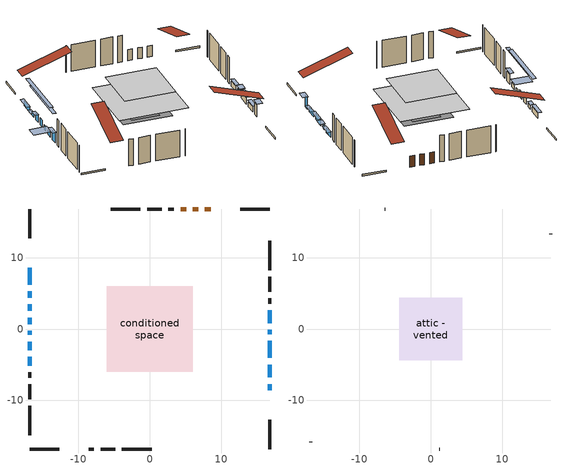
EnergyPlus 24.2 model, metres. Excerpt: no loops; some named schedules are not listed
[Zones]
conditioned space
 floor outside (Floor1 construction): -2.43,-2.43 -2.43,2.43 2.43,2.43 2.43,-2.43 z0
 floor outside (Floor2 construction): -1.58,-1.58 -1.58,1.58 1.58,1.58 1.58,-1.58 z0
 floor adiabatic (AdiabaticFloorConstruction): -6.01,-6.01 -6.01,6.01 6.01,6.01 6.01,-6.01 z2.44
 floor foundation (Slab1 construction): -4.3,-3.35 -4.3,3.35 4.3,3.35 4.3,-3.35 z0
 wall outside (RimJoist1 construction): 16.82,16.82 12.7,16.82 / -16.82,-16.82 -12.7,-16.82 / -16.82,16.82 -16.82,12.7 / 16.82,-16.82 16.82,-12.7 z0:0.3
 wall outside (AdiabaticWallConstruction 1): 8.58,16.82 7.74,16.82 / 6.81,16.82 6.04,16.82 / 5.11,16.82 4.32,16.82 z0:2.03
 wall outside (AdiabaticWallConstruction): 16.82,-8.58 16.82,-7.71 z0:2.11; -16.82,8.58 -16.82,6.19 z0:0.86; -16.82,5.27 -16.82,4.37 z0:0.59; 16.82,-6.79 16.82,-4.98 / -16.82,-0.24 -16.82,-0.83 / 16.82,0.8 16.82,2.61 z0:0.89; 16.82,-4.05 16.82,-1.67 z0:1.14; -16.82,3.44 -16.82,2.53 / -16.82,1.6 -16.82,0.68 z0:1.22; 16.82,-0.74 16.82,-0.13 z0:0.97; -16.82,-1.76 -16.82,-2.98 z0:0.76; -16.82,-3.91 -16.82,-5.13 z0:1.73
 wall outside (Wall1 construction): 3.39,16.82 2.63,16.82 / -8.58,-16.82 -7.81,-16.82 / -16.82,-6.05 -16.82,-6.82 / 16.82,3.54 16.82,4.3 z0:4.88
 wall outside (Wall2 construction): 1.7,16.82 -0.37,16.82 / -6.89,-16.82 -4.82,-16.82 / -16.82,-7.75 -16.82,-9.82 / 16.82,5.23 16.82,7.3 z0:4.88
 wall outside (Wall3 construction): -1.3,16.82 -5.45,16.82 / -3.89,-16.82 0.27,-16.82 / -16.82,-10.75 -16.82,-14.9 / 16.82,8.23 16.82,12.38 z0:4.88
 window (WindowConstruction 9): 16.82,-8.58 16.82,-7.72 z0:2.11
 window (WindowConstruction 4): -16.82,8.58 -16.82,6.19 z0:0.86
 window (WindowConstruction 5): -16.82,5.26 -16.82,4.37 z0:0.59
 window (WindowConstruction 6): 16.82,-6.79 16.82,-4.98 z0:0.89
 window (WindowConstruction 7): 16.82,-4.05 16.82,-1.67 z0:1.14
 window (WindowConstruction 8): -16.82,3.44 -16.82,2.53 z0:1.22
 window (WindowConstruction 10): 16.82,-0.74 16.82,-0.13 z0:0.97
 window (WindowConstruction): -16.82,1.6 -16.82,0.69 z0:1.22
 window (WindowConstruction 1): -16.82,-0.24 -16.82,-0.83 z0:0.89
 window (WindowConstruction 2): -16.82,-1.76 -16.82,-2.98 z0:0.76
 window (WindowConstruction 3): 16.82,0.8 16.82,2.61 z0:0.89
 window (WindowConstruction 11): -16.82,-3.91 -16.82,-5.13 z0:1.73
 door (Door): 8.58,16.82 7.74,16.82 z0:2.03
 door (Door 1): 6.81,16.82 6.04,16.82 z0:2.03
 door (Door 2): 5.11,16.82 4.32,16.82 z0:2.03
 ceiling adiabatic (AdiabaticFloorConstruction): 6.01,-6.01 6.01,6.01 -6.01,6.01 -6.01,-6.01 z2.44
attic - vented
 floor to conditioned space (Floor3 construction Reversed): -4.41,-4.41 -4.41,4.41 4.41,4.41 4.41,-4.41 z4.88
 wall outside (Wall4 construction): -6.38,16.82 -6.44,16.82 / 1.19,-16.82 1.25,-16.82 / -16.82,-15.83 -16.82,-15.89 / 16.82,13.31 16.82,13.37 z0:4.88
 roof outside (Roof1 construction): 9.51,16.82,4.88 9.51,8.23,7.74 11.77,8.23,7.74 11.77,16.82,4.88; -9.51,-16.82,4.88 -9.51,-8.23,7.74 -11.77,-8.23,7.74 -11.77,-16.82,4.88; -16.82,9.51,4.88 -8.23,9.51,7.74 -8.23,11.77,7.74 -16.82,11.77,4.88; 16.82,-9.51,4.88 8.23,-9.51,7.74 8.23,-11.77,7.74 16.82,-11.77,4.88
shading: 16.82,-7.33 16.82,-8.96 17.73,-8.96 17.73,-7.33 z2.49; -16.82,5.96 -16.82,8.81 -17.43,8.81 -17.43,5.96 z1.09; -16.82,4.14 -16.82,5.49 -17.43,5.49 -17.43,4.14 z0.81; 16.82,-4.75 16.82,-7.01 17.43,-7.01 17.43,-4.75 z1.12; 16.82,-1.44 16.82,-4.28 17.43,-4.28 17.43,-1.44 z1.37; -16.82,2.3 -16.82,3.67 -17.43,3.67 -17.43,2.3 z1.45; 16.82,0.25 16.82,-1.12 17.73,-1.12 17.73,0.25 z1.35; -16.82,-4.19 -16.82,6.48 -17.43,6.48 -17.43,-4.19 z6.1; -16.82,-5.71 -16.82,4.64 -17.43,4.64 -17.43,-5.71 z5.77; -16.82,-3.36 -16.82,-1.38 -19.87,-1.38 -19.87,-3.36 z1.14; 16.82,2.83 16.82,0.57 17.43,0.57 17.43,2.83 z1.12; -16.82,-5.51 -16.82,-3.52 -17.43,-3.52 -17.43,-5.51 z2.11
[Building]
Building 1: Terrain=Suburbs
[Site:Location]
Comox AP_BC: Latitude {deg}=49.72; Longitude {deg}=-124.9; Time Zone {hr}=-8; Elevation {m}=26; Keep Site Location Information=Yes
[Site:GroundTemperature:Shallow]
7.68431, 6.60511, 6.51868, 7.03082, 9.08677, 11.1331, 12.9072, 14.0311, 14.1265, 13.2125, 11.4836, 9.50004
[Site:WaterMainsTemperature]
Calculation Method=Schedule; Temperature Schedule=mains temperature schedule
[Material] Roughness=Rough; Thermal Absorptance=0.9
Name | Thickness {m} | Conductivity {W/m-K} | Density {kg/m3} | Specific Heat {J/kg-K} | Solar Absorptance | Visible Absorptance
asphalt or fiberglass shingles | 0.00635 | 0.162714 | 1121.4 | 1465.45 | 0.4 | 0.4
ceiling loosefill ins | 0.169333 | 0.0480833 | 16.02 | 1046.75 | 0.7 | 0.7
ceiling stud and cavity | 0.1397 | 0.113339 | 65.682 | 1177.47 | 0.7 | 0.7
concrete 4.0 in. | 0.1016 | 1.803125 | 2242.8 | 837.4 | 0.7 | 0.7
door material | 0.04445 | 0.0451087 | 512.64 | 1214.23 | 0.7 | 0.7
floor covering | 0.0127 | 0.0433444 | 54.468 | 1339.84 | 0.6 | 0.6
floor rigid ins | 0.051816 | 0.029427 | 32.04 | 1214.23 | 0.7 | 0.7
floor rigid ins 1; wall rigid ins | 0.512978 | 0.029427 | 32.04 | 1214.23 | 0.7 | 0.7
floor stud and cavity | 0.1397 | 0.35706 | 92.3553 | 1139.71 | 0.7 | 0.7
floor stud and cavity 1 | 0.1397 | 0.217842 | 92.3553 | 1139.71 | 0.7 | 0.7
floor stud and cavity 2 | 0.1397 | 1.75129 | 37.0049 | 1207.88 | 0.7 | 0.7
furniture material conditioned space 1 | 0.1524 | 0.115458 | 640.8 | 1214.23 | 0.6 | 0.6
gypsum board | 0.0127 | 0.160291 | 801 | 837.4 | 0.6 | 0.6
osb sheathing 0.5 in. | 0.0127 | 0.115458 | 512.64 | 1214.23 | 0.7 | 0.7
osb sheathing 0.75 in. | 0.01905 | 0.115458 | 512.64 | 1214.23 | 0.7 | 0.7
osb sheathing 2.0 in. | 0.0508 | 0.115458 | 512.64 | 1214.23 | 0.7 | 0.7
rim joist stud and cavity | 0.0508 | 0.0292721 | 125.044 | 1163.47 | 0.6 | 0.6
wall stud and cavity | 0.1397 | 0.101978 | 139.0536 | 1170.24 | 0.7 | 0.7
wall stud and cavity 1 | 0.1397 | 0.0937807 | 139.0536 | 1170.24 | 0.7 | 0.7
wall stud and cavity 2 | 0.1397 | 0.09367 | 139.0536 | 1170.24 | 0.7 | 0.7
wall stud and cavity 3 | 0.0889 | 6.1454 | 50.32683 | 1063.81 | 0.6 | 0.6
wall stud and cavity 4 | 0.0889 | 0.380278 | 52.3479 | 1209.89 | 0.7 | 0.7
wall stud and cavity 5 | 0.0889 | 0.391764 | 83.0341 | 1211.67 | 0.7 | 0.7
wood siding | 0.0254 | 0.102417 | 544.68 | 1172.36 | 0.4 | 0.4
wood siding 1 | 0.00254 | 0.102417 | 544.68 | 1172.36 | 0.4 | 0.4
wood siding 2; wood siding 3; wood siding 4 | 0.0254 | 0.102417 | 544.68 | 1172.36 | 0.7 | 0.7
[WindowMaterial:SimpleGlazingSystem]
Name | U-Factor {W/m2-K} | Solar Heat Gain Coefficient
WindowMaterial | 2.99685 | 0.54
WindowMaterial 1 | 3.04227 | 0.45
WindowMaterial 2 | 3.00537 | 0.52
WindowMaterial 3 | 2.969594 | 0.57
WindowMaterial 4 | 3.000823 | 0.53
WindowMaterial 5 | 2.983789 | 0.6
WindowMaterial 6 | 2.9395 | 0.61
WindowMaterial 7 | 4.27326 | 0.65
WindowMaterial 8 | 4.18071 | 0.66
WindowMaterial 9 | 3.10757 | 0.45
[Construction]
AdiabaticFloorConstruction: floor stud and cavity 2, floor rigid ins 1, osb sheathing 0.75 in., floor covering
AdiabaticWallConstruction: wood siding 3, wall rigid ins, wall stud and cavity 4, gypsum board
AdiabaticWallConstruction 1: wood siding 4, wall rigid ins, wall stud and cavity 4, gypsum board
Door; Door 1; Door 2: door material
Floor1 construction: floor stud and cavity, floor rigid ins, osb sheathing 0.75 in., floor covering
Floor2 construction: floor stud and cavity 1, floor rigid ins, osb sheathing 0.75 in., floor covering
Floor3 construction Reversed: gypsum board, ceiling stud and cavity, ceiling loosefill ins
furniture construction conditioned space 1: furniture material conditioned space 1
PartitionWallConstruction: gypsum board, wall stud and cavity 5, gypsum board
RimJoist1 construction: wood siding 2, osb sheathing 2.0 in., rim joist stud and cavity
Roof1 construction: asphalt or fiberglass shingles
Slab1 construction: concrete 4.0 in.
Wall1 construction: wood siding, osb sheathing 0.5 in., wall stud and cavity, gypsum board
Wall2 construction: wood siding, osb sheathing 0.5 in., wall stud and cavity 1, gypsum board
Wall3 construction: wood siding, osb sheathing 0.5 in., wall stud and cavity 2, gypsum board
Wall4 construction: wood siding 1, wall stud and cavity 3
WindowConstruction; WindowConstruction 8: WindowMaterial
WindowConstruction 1: WindowMaterial 1
WindowConstruction 10: WindowMaterial 8
WindowConstruction 11: WindowMaterial 9
WindowConstruction 2: WindowMaterial 2
WindowConstruction 3; WindowConstruction 6: WindowMaterial 3
WindowConstruction 4: WindowMaterial 4
WindowConstruction 5: WindowMaterial 5
WindowConstruction 7: WindowMaterial 6
WindowConstruction 9: WindowMaterial 7
[Zone] Multiplier=1; Part of Total Floor Area=Yes
Name | Volume {m3}
attic - vented | 36.1326
conditioned space | 325.5
[Space]
Name | Zone | Volume {m3}
attic - vented 1 | attic - vented | 36.1326
conditioned space 1 | conditioned space | 325.5
[ZoneInfiltration:EffectiveLeakageArea]
infil attic - vented 1: Zone or Space=attic - vented 1; Schedule=Always On Discrete; Effective Air Leakage Area {cm2}=3332.14; Stack Coefficient=0.000538197; Wind Coefficient=1.56744e-05
[ZoneMixing]
whole house fan mix: Zone or Space=attic - vented; Schedule=Always On Continuous; Design Flow Rate Calculation Method=Flow/Zone; Design Flow Rate {m3/s}=0; Source Zone or Space=conditioned space
[SurfaceProperty:ExposedFoundationPerimeter]
Slab1: Exposed Perimeter Calculation Method=TotalExposedPerimeter; Total Exposed Perimeter {m}=30.572
[InternalMass] Zone or ZoneList=conditioned space; Space or SpaceList=conditioned space 1
Name | Construction | Surface Area {m2}
furniture mass conditioned space 1 | furniture construction conditioned space 1 | 94.2521
partition wall mass | PartitionWallConstruction | 235.63
[Lights]
interior lighting: Zone or ZoneList or Space or SpaceList=conditioned space 1; Schedule=interior lighting schedule; Design Level Calculation Method=LightingLevel; Lighting Level {W}=343.2; Return Air Fraction=0; Fraction Radiant=0.6; Fraction Visible=0.2; Fraction Replaceable=1
[People]
occupants: Zone or ZoneList or Space or SpaceList=conditioned space 1; Number of People Schedule=occupants schedule; Number of People Calculation Method=People; Number of People=3; Fraction Radiant=0.314171; Sensible Heat Fraction=0.56303; Activity Level Schedule=occupants activity schedule; Carbon Dioxide Generation Rate {m3/s-W}=0; Enable ASHRAE 55 Comfort Warnings=No; Mean Radiant Temperature Calculation Type=EnclosureAveraged
[ElectricEquipment] Zone or ZoneList or Space or SpaceList=conditioned space 1; Design Level Calculation Method=EquipmentLevel
Name | Schedule | Design Level {W} | Fraction Latent | Fraction Radiant | Fraction Lost
clothes dryer | clothes dryer schedule | 140.772 | 0.015 | 0.081 | 0.85
clothes washer | clothes washer schedule | 32.1985 | 0.03 | 0.162 | 0.7
cooking range | cooking range schedule | 215.147 | 0.08 | 0.432 | 0.2
dishwasher | dishwasher schedule | 66.8632 | 0.3 | 0.18 | 0.4
fridge | fridge schedule | 72.9452 | 0 | 0.6 | 0
mech vent bath fan 0 | mech vent bath fan 0 schedule | 93.2 | 0 | 0 | 1
mech vent house fan | mech vent house fan schedule | 0 | 0 | 0 | 1
mech vent house fan cfis | mech vent house fan cfis schedule | 0 | 0 | 0 | 0
mech vent range fan 0 | mech vent range fan 0 schedule | 57 | 0 | 0 | 1
misc plug loads | misc plug loads schedule | 494.7 | 0.045 | 0.513 | 0.1
whole house fan | Always On Discrete | 0 | 0 | 0 | 1
[OtherEquipment] Zone or ZoneList or Space or SpaceList=conditioned space 1; Design Level Calculation Method=EquipmentLevel
Name | Fuel Type | Schedule | Design Level {W} | Fraction Latent | Fraction Radiant | Fraction Lost
clothes dryer 1 | Electricity | clothes dryer schedule | 0 | 0.015 | 0.081 | 0.85
cooking range 1 | Electricity | cooking range schedule | 0 | 0.08 | 0.432 | 0.2
general water use latent | None | general water use schedule | 62.594 | 1 | 0 | 0
general water use sensible | None | general water use schedule | -61.6891 | 0 | 0.6 | 0
mech vent house fan latent load | None | Always On Discrete | 0 | 1 | 0 | 0
mech vent house fan sensible load | None | Always On Discrete | 0 | 0 | 0 | 0
water heater energy adjustment1 | Electricity | Always On Discrete | 0.01 | 0 | 0 | 1
[ZoneInfiltration:DesignFlowRate] Zone or ZoneList or Space or SpaceList=conditioned space 1; Schedule=Always On Discrete; Design Flow Rate Calculation Method=Flow/Zone; Design Flow Rate {m3/s}=0
infil flow; natural vent flow; whole house fan flow
[ZoneControl:Thermostat]
conditioned space Thermostat: Zone or ZoneList=conditioned space; Control Type Schedule=conditioned space Thermostat Schedule; Control 1=conditioned space temperature setpoint; Temperature Difference Between Cutout And Setpoint {deltaC}=0
[ZoneHVAC:Baseboard:Convective:Electric]
electric baseboard: Availability Schedule=Always On Discrete; Heating Design Capacity {W}=6387.78; Efficiency=1
[Zone equipment]
conditioned space: electric baseboard
[Foundation:Kiva]
Foundation Kiva 1: Initial Indoor Air Temperature {C}=18; Wall Height Above Grade {m}=0.1016; Wall Depth Below Slab {m}=0.2032
[Foundation:Kiva:Settings]
Soil Conductivity {W/m-K}=0.849921; Soil Density {kg/m3}=1842.3; Soil Specific Heat {J/kg-K}=418.7; Ground Solar Absorptivity=0.9; Ground Thermal Absorptivity=0.9; Ground Surface Roughness {m}=0.03; Far-Field Width {m}=40; Deep-Ground Boundary Condition=ZeroFlux; Deep-Ground Depth {m}=40; Minimum Cell Dimension {m}=0.2; Maximum Cell Growth Coefficient=3; Simulation Timestep=Timestep
[Exterior:Lights]
exterior lighting: Schedule=exterior lighting schedule; Design Level {W}=75.6
[EnergyManagementSystem:GlobalVariable]
infil_program_Qfan
infil_program_Qinf
natural_vent_program_Qnv
natural_vent_program_Qwhf
[EnergyManagementSystem:Sensor]
Name | Output:Variable or Output:Meter Index Key | Output:Variable or Output:Meter
airflow_gain | infil flow | Infiltration Sensible Heat Gain Energy
airflow_gain_1 | natural vent flow | Infiltration Sensible Heat Gain Energy
airflow_gain_2 | whole house fan flow | Infiltration Sensible Heat Gain Energy
airflow_loss | infil flow | Infiltration Sensible Heat Loss Energy
airflow_loss_1 | natural vent flow | Infiltration Sensible Heat Loss Energy
airflow_loss_2 | whole house fan flow | Infiltration Sensible Heat Loss Energy
clg_load_cond |  | Cooling:EnergyTransfer:Zone:CONDITIONED SPACE
clg_sp_s; clg_sp_s_1 | cooling setpoint | Schedule Value
clothes_dryer_exhaust_0_sch_s | clothes dryer exhaust 0 schedule | Schedule Value
conditioned_space_clg_unmet_s | conditioned space | Zone Cooling Setpoint Not Met Time
conditioned_space_htg_unmet_s | conditioned space | Zone Heating Setpoint Not Met Time
cool_season | cooling season schedule | Schedule Value
fridge_tin_s | conditioned space | Zone Mean Air Temperature
htg_load_cond |  | Heating:EnergyTransfer:Zone:CONDITIONED SPACE
htg_sp_s; htg_sp_s_1 | heating setpoint | Schedule Value
ig_ee_conv | clothes dryer | Electric Equipment Convective Heating Energy
ig_ee_conv_2 | cooking range | Electric Equipment Convective Heating Energy
ig_ee_conv_4 | fridge | Electric Equipment Convective Heating Energy
ig_ee_conv_5 | misc plug loads | Electric Equipment Convective Heating Energy
ig_ee_conv_6 | whole house fan | Electric Equipment Convective Heating Energy
ig_ee_rad | clothes dryer | Electric Equipment Radiant Heating Energy
ig_ee_rad_2 | cooking range | Electric Equipment Radiant Heating Energy
ig_ee_rad_4 | fridge | Electric Equipment Radiant Heating Energy
ig_ee_rad_5 | misc plug loads | Electric Equipment Radiant Heating Energy
ig_ee_rad_6 | whole house fan | Electric Equipment Radiant Heating Energy
ig_lgt_conv | interior lighting | Lights Convective Heating Energy
ig_lgt_rad | interior lighting | Lights Radiant Heating Energy
ig_lgt_vis | interior lighting | Lights Visible Radiation Heating Energy
ig_oe_conv | clothes dryer 1 | Other Equipment Convective Heating Energy
ig_oe_conv_1 | cooking range 1 | Other Equipment Convective Heating Energy
ig_oe_conv_2 | general water use latent | Other Equipment Convective Heating Energy
ig_oe_conv_3 | general water use sensible | Other Equipment Convective Heating Energy
ig_oe_conv_4 | water heater energy adjustment1 | Other Equipment Convective Heating Energy
ig_oe_rad | clothes dryer 1 | Other Equipment Radiant Heating Energy
ig_oe_rad_1 | cooking range 1 | Other Equipment Radiant Heating Energy
ig_oe_rad_2 | general water use latent | Other Equipment Radiant Heating Energy
ig_oe_rad_3 | general water use sensible | Other Equipment Radiant Heating Energy
ig_oe_rad_4 | water heater energy adjustment1 | Other Equipment Radiant Heating Energy
ig_ppl_conv | occupants | People Convective Heating Energy
ig_ppl_rad | occupants | People Radiant Heating Energy
im_conv | furniture mass conditioned space 1 | Surface Inside Face Convection Heat Gain Energy
im_conv_1 | partition wall mass | Surface Inside Face Convection Heat Gain Energy
im_ig | furniture mass conditioned space 1 | Surface Inside Face Internal Gains Radiation Heat Gain Energy
im_ig_1 | partition wall mass | Surface Inside Face Internal Gains Radiation Heat Gain Energy
im_lgt | furniture mass conditioned space 1 | Surface Inside Face Lights Radiation Heat Gain Energy
im_lgt_1 | partition wall mass | Surface Inside Face Lights Radiation Heat Gain Energy
im_sol | furniture mass conditioned space 1 | Surface Inside Face Solar Radiation Heat Gain Energy
im_sol_1 | partition wall mass | Surface Inside Face Solar Radiation Heat Gain Energy
im_surf | furniture mass conditioned space 1 | Surface Inside Face Net Surface Thermal Radiation Heat Gain Energy
im_surf_1 | partition wall mass | Surface Inside Face Net Surface Thermal Radiation Heat Gain Energy
mech_vent_bath_fan_0_sch_s | mech vent bath fan 0 schedule | Schedule Value
mech_vent_range_fan_0_sch_s | mech vent range fan 0 schedule | Schedule Value
mv_conv | mech vent bath fan 0 | Electric Equipment Convective Heating Energy
mv_conv_1 | mech vent house fan | Electric Equipment Convective Heating Energy
mv_conv_2 | mech vent house fan cfis | Electric Equipment Convective Heating Energy
mv_conv_3 | mech vent range fan 0 | Electric Equipment Convective Heating Energy
mv_conv_4 | mech vent house fan latent load | Other Equipment Convective Heating Energy
mv_conv_5 | mech vent house fan sensible load | Other Equipment Convective Heating Energy
mv_rad | mech vent bath fan 0 | Electric Equipment Radiant Heating Energy
mv_rad_1 | mech vent house fan | Electric Equipment Radiant Heating Energy
mv_rad_2 | mech vent house fan cfis | Electric Equipment Radiant Heating Energy
mv_rad_3 | mech vent range fan 0 | Electric Equipment Radiant Heating Energy
mv_rad_4 | mech vent house fan latent load | Other Equipment Radiant Heating Energy
mv_rad_5 | mech vent house fan sensible load | Other Equipment Radiant Heating Energy
natural_vent_s | natural vent schedule | Schedule Value
out_pb_s |  | Site Outdoor Air Barometric Pressure
out_wt_s |  | Site Outdoor Air Humidity Ratio
site_vw_s |  | Site Wind Speed
ss_back_out | Window1 | Surface Window Shortwave from Zone Back Out Window Heat Transfer Rate
ss_back_out_1 | Window10 | Surface Window Shortwave from Zone Back Out Window Heat Transfer Rate
ss_back_out_10 | Window7 | Surface Window Shortwave from Zone Back Out Window Heat Transfer Rate
ss_back_out_11 | Window8 | Surface Window Shortwave from Zone Back Out Window Heat Transfer Rate
ss_back_out_2 | Window12 | Surface Window Shortwave from Zone Back Out Window Heat Transfer Rate
ss_back_out_3 | Window13 | Surface Window Shortwave from Zone Back Out Window Heat Transfer Rate
ss_back_out_4 | Window14 | Surface Window Shortwave from Zone Back Out Window Heat Transfer Rate
ss_back_out_5 | Window15 | Surface Window Shortwave from Zone Back Out Window Heat Transfer Rate
ss_back_out_6 | Window3 | Surface Window Shortwave from Zone Back Out Window Heat Transfer Rate
ss_back_out_7 | Window4 | Surface Window Shortwave from Zone Back Out Window Heat Transfer Rate
ss_back_out_8 | Window5 | Surface Window Shortwave from Zone Back Out Window Heat Transfer Rate
ss_back_out_9 | Window6 | Surface Window Shortwave from Zone Back Out Window Heat Transfer Rate
ss_conv | Door1 | Surface Inside Face Convection Heat Gain Energy
ss_conv_1 | Door2 | Surface Inside Face Convection Heat Gain Energy
ss_conv_10 | Window4 | Surface Inside Face Convection Heat Gain Energy
ss_conv_11 | Window5 | Surface Inside Face Convection Heat Gain Energy
ss_conv_12 | Window6 | Surface Inside Face Convection Heat Gain Energy
ss_conv_13 | Window7 | Surface Inside Face Convection Heat Gain Energy
ss_conv_14 | Window8 | Surface Inside Face Convection Heat Gain Energy
ss_conv_2 | Door3 | Surface Inside Face Convection Heat Gain Energy
ss_conv_3 | Window1 | Surface Inside Face Convection Heat Gain Energy
ss_conv_4 | Window10 | Surface Inside Face Convection Heat Gain Energy
ss_conv_5 | Window12 | Surface Inside Face Convection Heat Gain Energy
ss_conv_6 | Window13 | Surface Inside Face Convection Heat Gain Energy
ss_conv_7 | Window14 | Surface Inside Face Convection Heat Gain Energy
ss_conv_8 | Window15 | Surface Inside Face Convection Heat Gain Energy
ss_conv_9 | Window3 | Surface Inside Face Convection Heat Gain Energy
ss_ig | Door1 | Surface Inside Face Internal Gains Radiation Heat Gain Energy
ss_ig_1 | Door2 | Surface Inside Face Internal Gains Radiation Heat Gain Energy
ss_ig_10 | Window4 | Surface Inside Face Internal Gains Radiation Heat Gain Energy
ss_ig_11 | Window5 | Surface Inside Face Internal Gains Radiation Heat Gain Energy
ss_ig_12 | Window6 | Surface Inside Face Internal Gains Radiation Heat Gain Energy
ss_ig_13 | Window7 | Surface Inside Face Internal Gains Radiation Heat Gain Energy
ss_ig_14 | Window8 | Surface Inside Face Internal Gains Radiation Heat Gain Energy
ss_ig_2 | Door3 | Surface Inside Face Internal Gains Radiation Heat Gain Energy
ss_ig_3 | Window1 | Surface Inside Face Internal Gains Radiation Heat Gain Energy
ss_ig_4 | Window10 | Surface Inside Face Internal Gains Radiation Heat Gain Energy
ss_ig_5 | Window12 | Surface Inside Face Internal Gains Radiation Heat Gain Energy
ss_ig_6 | Window13 | Surface Inside Face Internal Gains Radiation Heat Gain Energy
ss_ig_7 | Window14 | Surface Inside Face Internal Gains Radiation Heat Gain Energy
ss_ig_8 | Window15 | Surface Inside Face Internal Gains Radiation Heat Gain Energy
ss_ig_9 | Window3 | Surface Inside Face Internal Gains Radiation Heat Gain Energy
ss_lgt | Door1 | Surface Inside Face Lights Radiation Heat Gain Energy
ss_lgt_1 | Door2 | Surface Inside Face Lights Radiation Heat Gain Energy
ss_lgt_2 | Door3 | Surface Inside Face Lights Radiation Heat Gain Energy
ss_sol | Door1 | Surface Inside Face Solar Radiation Heat Gain Energy
ss_sol_1 | Door2 | Surface Inside Face Solar Radiation Heat Gain Energy
ss_sol_2 | Door3 | Surface Inside Face Solar Radiation Heat Gain Energy
ss_surf | Door1 | Surface Inside Face Net Surface Thermal Radiation Heat Gain Energy
ss_surf_1 | Door2 | Surface Inside Face Net Surface Thermal Radiation Heat Gain Energy
ss_surf_10 | Window4 | Surface Inside Face Net Surface Thermal Radiation Heat Gain Energy
ss_surf_11 | Window5 | Surface Inside Face Net Surface Thermal Radiation Heat Gain Energy
ss_surf_12 | Window6 | Surface Inside Face Net Surface Thermal Radiation Heat Gain Energy
ss_surf_13 | Window7 | Surface Inside Face Net Surface Thermal Radiation Heat Gain Energy
ss_surf_14 | Window8 | Surface Inside Face Net Surface Thermal Radiation Heat Gain Energy
ss_surf_2 | Door3 | Surface Inside Face Net Surface Thermal Radiation Heat Gain Energy
ss_surf_3 | Window1 | Surface Inside Face Net Surface Thermal Radiation Heat Gain Energy
ss_surf_4 | Window10 | Surface Inside Face Net Surface Thermal Radiation Heat Gain Energy
ss_surf_5 | Window12 | Surface Inside Face Net Surface Thermal Radiation Heat Gain Energy
ss_surf_6 | Window13 | Surface Inside Face Net Surface Thermal Radiation Heat Gain Energy
ss_surf_7 | Window14 | Surface Inside Face Net Surface Thermal Radiation Heat Gain Energy
ss_surf_8 | Window15 | Surface Inside Face Net Surface Thermal Radiation Heat Gain Energy
ss_surf_9 | Window3 | Surface Inside Face Net Surface Thermal Radiation Heat Gain Energy
ss_trans_in | Window1 | Surface Window Transmitted Solar Radiation Rate
ss_trans_in_1 | Window10 | Surface Window Transmitted Solar Radiation Rate
ss_trans_in_10 | Window7 | Surface Window Transmitted Solar Radiation Rate
ss_trans_in_11 | Window8 | Surface Window Transmitted Solar Radiation Rate
ss_trans_in_2 | Window12 | Surface Window Transmitted Solar Radiation Rate
ss_trans_in_3 | Window13 | Surface Window Transmitted Solar Radiation Rate
ss_trans_in_4 | Window14 | Surface Window Transmitted Solar Radiation Rate
ss_trans_in_5 | Window15 | Surface Window Transmitted Solar Radiation Rate
ss_trans_in_6 | Window3 | Surface Window Transmitted Solar Radiation Rate
ss_trans_in_7 | Window4 | Surface Window Transmitted Solar Radiation Rate
ss_trans_in_8 | Window5 | Surface Window Transmitted Solar Radiation Rate
ss_trans_in_9 | Window6 | Surface Window Transmitted Solar Radiation Rate
ss_trans_out | Window1 | Surface Inside Face Initial Transmitted Diffuse Transmitted Out Window Solar Radiation Rate
ss_trans_out_1 | Window10 | Surface Inside Face Initial Transmitted Diffuse Transmitted Out Window Solar Radiation Rate
ss_trans_out_10 | Window7 | Surface Inside Face Initial Transmitted Diffuse Transmitted Out Window Solar Radiation Rate
ss_trans_out_11 | Window8 | Surface Inside Face Initial Transmitted Diffuse Transmitted Out Window Solar Radiation Rate
ss_trans_out_2 | Window12 | Surface Inside Face Initial Transmitted Diffuse Transmitted Out Window Solar Radiation Rate
ss_trans_out_3 | Window13 | Surface Inside Face Initial Transmitted Diffuse Transmitted Out Window Solar Radiation Rate
ss_trans_out_4 | Window14 | Surface Inside Face Initial Transmitted Diffuse Transmitted Out Window Solar Radiation Rate
